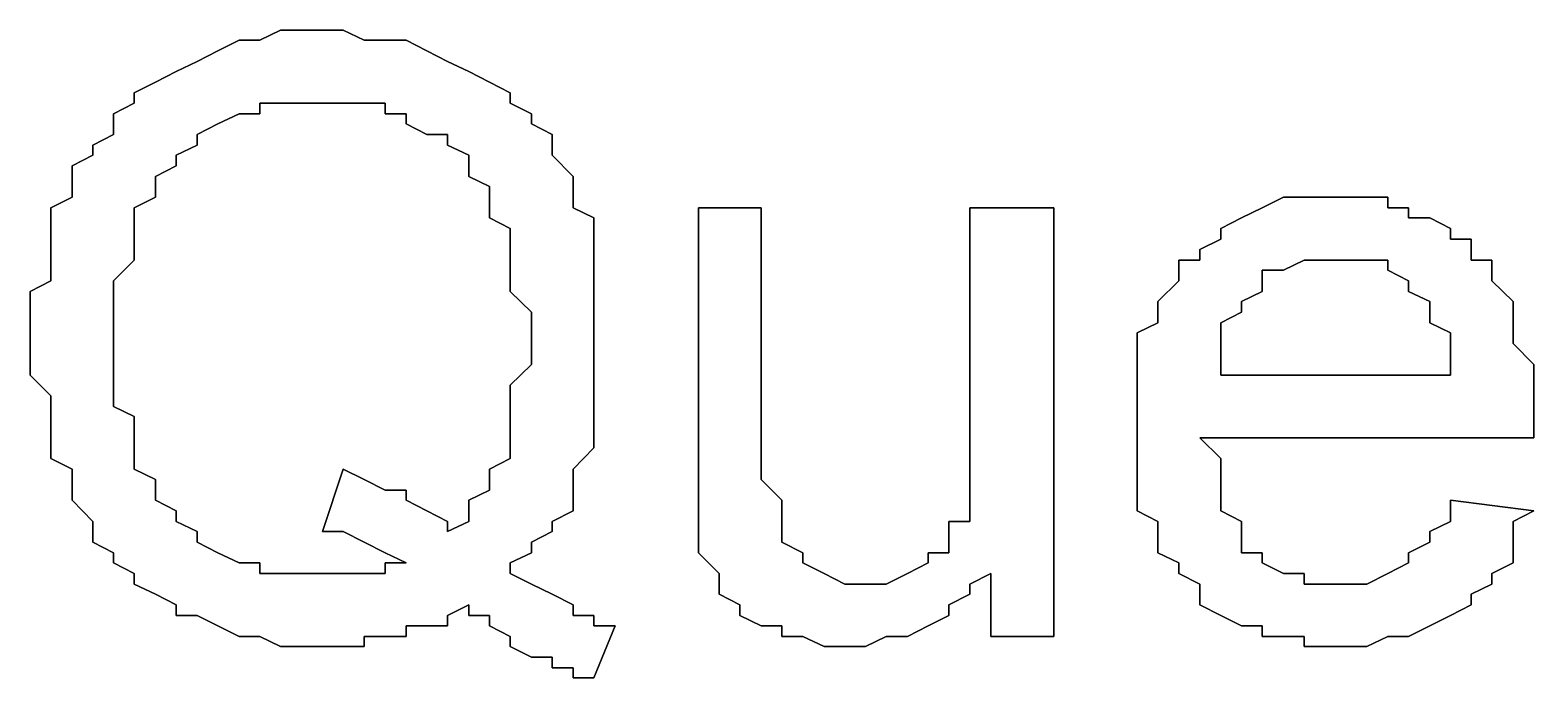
# Model space of a CAD drawing. Header units: metres. Extents: x 2.9 to 42.8, y 1.7 to 28.7.
# Drawn here: x 37.0452 to 37.2992, y 15.7498 to 15.8591 of the extents above; entities that cross this region are included whole.
import ezdxf

# ---------------------------------------------------------------- set-up
doc = ezdxf.new("R2010")
doc.units = ezdxf.units.M
doc.layers.add('GRIS', color=8, linetype='Continuous')

msp = doc.modelspace()

# ---------------------------------------------------------------- linework, layer by layer
at = {"layer": 'GRIS', "lineweight": -3}
for points in [[(37.0805, 15.8574), (37.0769, 15.8556), (37.0805, 15.8574)], [(37.084, 15.8574), (37.0805, 15.8574), (37.084, 15.8574)], [(37.0875, 15.8591), (37.084, 15.8574), (37.0875, 15.8591)], [(37.0911, 15.8591), (37.0875, 15.8591), (37.0911, 15.8591)], [(37.0946, 15.8591), (37.0911, 15.8591), (37.0946, 15.8591)], [(37.0981, 15.8591), (37.0946, 15.8591), (37.0981, 15.8591)], [(37.1016, 15.8574), (37.0981, 15.8591), (37.1016, 15.8574)], [(37.1052, 15.8574), (37.1016, 15.8574), (37.1052, 15.8574)], [(37.1087, 15.8574), (37.1052, 15.8574), (37.1087, 15.8574)], [(37.1122, 15.8556), (37.1087, 15.8574), (37.1122, 15.8556)], [(37.0769, 15.8556), (37.0734, 15.8538), (37.0769, 15.8556)], [(37.1157, 15.8538), (37.1122, 15.8556), (37.1157, 15.8538)], [(37.0734, 15.8538), (37.0699, 15.8521), (37.0734, 15.8538)], [(37.1193, 15.8521), (37.1157, 15.8538), (37.1193, 15.8521)], [(37.0664, 15.8503), (37.0628, 15.8485), (37.0664, 15.8503)], [(37.0699, 15.8521), (37.0664, 15.8503), (37.0699, 15.8521)], [(37.1228, 15.8503), (37.1193, 15.8521), (37.1228, 15.8503)], [(37.1263, 15.8485), (37.1228, 15.8503), (37.1263, 15.8485)], [(37.0628, 15.8485), (37.0628, 15.8468), (37.0628, 15.8485)], [(37.1263, 15.8468), (37.1263, 15.8485), (37.1263, 15.8468)], [(37.0628, 15.8468), (37.0593, 15.845), (37.0628, 15.8468)], [(37.0593, 15.845), (37.0593, 15.8433), (37.0593, 15.845)], [(37.0769, 15.8433), (37.0805, 15.845), (37.0769, 15.8433)], [(37.0805, 15.845), (37.084, 15.845), (37.0805, 15.845)], [(37.084, 15.845), (37.084, 15.8468), (37.084, 15.845)], [(37.084, 15.8468), (37.0875, 15.8468), (37.084, 15.8468)], [(37.0875, 15.8468), (37.0911, 15.8468), (37.0875, 15.8468)], [(37.0911, 15.8468), (37.0946, 15.8468), (37.0911, 15.8468)], [(37.0946, 15.8468), (37.0981, 15.8468), (37.0946, 15.8468)], [(37.0981, 15.8468), (37.1016, 15.8468), (37.0981, 15.8468)], [(37.1016, 15.8468), (37.1052, 15.8468), (37.1016, 15.8468)], [(37.1052, 15.8468), (37.1052, 15.845), (37.1052, 15.8468)], [(37.1052, 15.845), (37.1087, 15.845), (37.1052, 15.845)], [(37.1087, 15.845), (37.1087, 15.8433), (37.1087, 15.845)], [(37.1299, 15.845), (37.1263, 15.8468), (37.1299, 15.845)], [(37.1299, 15.8433), (37.1299, 15.845), (37.1299, 15.8433)], [(37.0593, 15.8433), (37.0593, 15.8415), (37.0593, 15.8433)], [(37.0734, 15.8415), (37.0769, 15.8433), (37.0734, 15.8415)], [(37.1087, 15.8433), (37.1122, 15.8415), (37.1087, 15.8433)], [(37.1334, 15.8415), (37.1299, 15.8433), (37.1334, 15.8415)], [(37.0593, 15.8415), (37.0558, 15.8397), (37.0593, 15.8415)], [(37.0558, 15.8397), (37.0558, 15.838), (37.0558, 15.8397)], [(37.0699, 15.838), (37.0734, 15.8397), (37.0699, 15.838)], [(37.0734, 15.8397), (37.0734, 15.8415), (37.0734, 15.8397)], [(37.1122, 15.8415), (37.1157, 15.8415), (37.1122, 15.8415)], [(37.1157, 15.8415), (37.1157, 15.8397), (37.1157, 15.8415)], [(37.1157, 15.8397), (37.1193, 15.838), (37.1157, 15.8397)], [(37.1334, 15.8397), (37.1334, 15.8415), (37.1334, 15.8397)], [(37.1334, 15.838), (37.1334, 15.8397), (37.1334, 15.838)], [(37.0558, 15.838), (37.0523, 15.8362), (37.0558, 15.838)], [(37.0699, 15.8362), (37.0699, 15.838), (37.0699, 15.8362)], [(37.1193, 15.838), (37.1193, 15.8362), (37.1193, 15.838)], [(37.1369, 15.8344), (37.1334, 15.838), (37.1369, 15.8344)], [(37.0523, 15.8362), (37.0523, 15.8344), (37.0523, 15.8362)], [(37.0523, 15.8344), (37.0523, 15.8327), (37.0523, 15.8344)], [(37.0664, 15.8344), (37.0699, 15.8362), (37.0664, 15.8344)], [(37.0664, 15.8327), (37.0664, 15.8344), (37.0664, 15.8327)], [(37.1193, 15.8362), (37.1193, 15.8344), (37.1193, 15.8362)], [(37.1193, 15.8344), (37.1228, 15.8327), (37.1193, 15.8344)], [(37.1369, 15.8309), (37.1369, 15.8344), (37.1369, 15.8309)], [(37.0523, 15.8327), (37.0523, 15.8309), (37.0523, 15.8327)], [(37.0664, 15.8309), (37.0664, 15.8327), (37.0664, 15.8309)], [(37.1228, 15.8327), (37.1228, 15.8309), (37.1228, 15.8327)], [(37.0523, 15.8309), (37.0487, 15.8291), (37.0523, 15.8309)], [(37.0628, 15.8291), (37.0664, 15.8309), (37.0628, 15.8291)], [(37.1228, 15.8309), (37.1228, 15.8274), (37.1228, 15.8309)], [(37.1369, 15.8291), (37.1369, 15.8309), (37.1369, 15.8291)], [(37.2569, 15.8309), (37.2533, 15.8291), (37.2569, 15.8309)], [(37.2604, 15.8309), (37.2569, 15.8309), (37.2604, 15.8309)], [(37.2639, 15.8309), (37.2604, 15.8309), (37.2639, 15.8309)], [(37.2674, 15.8309), (37.2639, 15.8309), (37.2674, 15.8309)], [(37.271, 15.8309), (37.2674, 15.8309), (37.271, 15.8309)], [(37.2745, 15.8309), (37.271, 15.8309), (37.2745, 15.8309)], [(37.2745, 15.8291), (37.2745, 15.8309), (37.2745, 15.8291)], [(37.0487, 15.8291), (37.0487, 15.8256), (37.0487, 15.8291)], [(37.0628, 15.8256), (37.0628, 15.8291), (37.0628, 15.8256)], [(37.1228, 15.8274), (37.1263, 15.8256), (37.1228, 15.8274)], [(37.1404, 15.8274), (37.1369, 15.8291), (37.1404, 15.8274)], [(37.1404, 15.8256), (37.1404, 15.8274), (37.1404, 15.8256)], [(37.1687, 15.8291), (37.1581, 15.8291), (37.1687, 15.8291)], [(37.1581, 15.8291), (37.1581, 15.785), (37.1581, 15.8291)], [(37.1687, 15.7886), (37.1687, 15.8291), (37.1687, 15.7886)], [(37.2181, 15.8291), (37.2039, 15.8291), (37.2181, 15.8291)], [(37.2039, 15.8291), (37.2039, 15.7903), (37.2039, 15.8291)], [(37.2181, 15.7568), (37.2181, 15.8291), (37.2181, 15.7568)], [(37.2498, 15.8274), (37.2463, 15.8256), (37.2498, 15.8274)], [(37.2533, 15.8291), (37.2498, 15.8274), (37.2533, 15.8291)], [(37.278, 15.8291), (37.2745, 15.8291), (37.278, 15.8291)], [(37.278, 15.8274), (37.278, 15.8291), (37.278, 15.8274)], [(37.2816, 15.8274), (37.278, 15.8274), (37.2816, 15.8274)], [(37.2851, 15.8256), (37.2816, 15.8274), (37.2851, 15.8256)], [(37.0487, 15.8256), (37.0487, 15.8238), (37.0487, 15.8256)], [(37.0628, 15.8238), (37.0628, 15.8256), (37.0628, 15.8238)], [(37.1263, 15.8256), (37.1263, 15.8238), (37.1263, 15.8256)], [(37.1404, 15.8221), (37.1404, 15.8256), (37.1404, 15.8221)], [(37.2463, 15.8256), (37.2463, 15.8238), (37.2463, 15.8256)], [(37.2851, 15.8238), (37.2851, 15.8256), (37.2851, 15.8238)], [(37.0487, 15.8238), (37.0487, 15.8221), (37.0487, 15.8238)], [(37.0487, 15.8221), (37.0487, 15.8186), (37.0487, 15.8221)], [(37.0628, 15.8221), (37.0628, 15.8238), (37.0628, 15.8221)], [(37.0628, 15.8203), (37.0628, 15.8221), (37.0628, 15.8203)], [(37.1263, 15.8238), (37.1263, 15.8221), (37.1263, 15.8238)], [(37.1263, 15.8221), (37.1263, 15.8203), (37.1263, 15.8221)], [(37.1404, 15.8203), (37.1404, 15.8221), (37.1404, 15.8203)], [(37.2463, 15.8238), (37.2428, 15.8221), (37.2463, 15.8238)], [(37.2428, 15.8221), (37.2428, 15.8203), (37.2428, 15.8221)], [(37.2886, 15.8238), (37.2851, 15.8238), (37.2886, 15.8238)], [(37.2886, 15.8221), (37.2886, 15.8238), (37.2886, 15.8221)], [(37.2886, 15.8203), (37.2886, 15.8221), (37.2886, 15.8203)], [(37.0593, 15.8168), (37.0628, 15.8203), (37.0593, 15.8168)], [(37.1263, 15.8203), (37.1263, 15.8168), (37.1263, 15.8203)], [(37.1404, 15.8186), (37.1404, 15.8203), (37.1404, 15.8186)], [(37.2428, 15.8203), (37.2392, 15.8203), (37.2428, 15.8203)], [(37.2392, 15.8203), (37.2392, 15.8186), (37.2392, 15.8203)], [(37.2569, 15.8186), (37.2604, 15.8203), (37.2569, 15.8186)], [(37.2604, 15.8203), (37.2639, 15.8203), (37.2604, 15.8203)], [(37.2639, 15.8203), (37.2674, 15.8203), (37.2639, 15.8203)], [(37.2674, 15.8203), (37.271, 15.8203), (37.2674, 15.8203)], [(37.271, 15.8203), (37.2745, 15.8203), (37.271, 15.8203)], [(37.2745, 15.8203), (37.2745, 15.8186), (37.2745, 15.8203)], [(37.2921, 15.8203), (37.2886, 15.8203), (37.2921, 15.8203)], [(37.2921, 15.8186), (37.2921, 15.8203), (37.2921, 15.8186)], [(37.0487, 15.8168), (37.0452, 15.815), (37.0487, 15.8168)], [(37.0487, 15.8186), (37.0487, 15.8168), (37.0487, 15.8186)], [(37.0593, 15.815), (37.0593, 15.8168), (37.0593, 15.815)], [(37.1263, 15.8168), (37.1263, 15.815), (37.1263, 15.8168)], [(37.1404, 15.815), (37.1404, 15.8186), (37.1404, 15.815)], [(37.2392, 15.8168), (37.2357, 15.8133), (37.2392, 15.8168)], [(37.2392, 15.8186), (37.2392, 15.8168), (37.2392, 15.8186)], [(37.2533, 15.8168), (37.2533, 15.8186), (37.2533, 15.8168)], [(37.2533, 15.8186), (37.2569, 15.8186), (37.2533, 15.8186)], [(37.2533, 15.815), (37.2533, 15.8168), (37.2533, 15.815)], [(37.2745, 15.8186), (37.278, 15.8168), (37.2745, 15.8186)], [(37.278, 15.8168), (37.278, 15.815), (37.278, 15.8168)], [(37.2921, 15.8168), (37.2921, 15.8186), (37.2921, 15.8168)], [(37.2957, 15.8133), (37.2921, 15.8168), (37.2957, 15.8133)], [(37.0452, 15.815), (37.0452, 15.8115), (37.0452, 15.815)], [(37.0593, 15.8115), (37.0593, 15.815), (37.0593, 15.8115)], [(37.1263, 15.815), (37.1299, 15.8115), (37.1263, 15.815)], [(37.1404, 15.8133), (37.1404, 15.815), (37.1404, 15.8133)], [(37.2498, 15.8133), (37.2533, 15.815), (37.2498, 15.8133)], [(37.278, 15.815), (37.2816, 15.8133), (37.278, 15.815)], [(37.0452, 15.8115), (37.0452, 15.8097), (37.0452, 15.8115)], [(37.0593, 15.8097), (37.0593, 15.8115), (37.0593, 15.8097)], [(37.1299, 15.8115), (37.1299, 15.8097), (37.1299, 15.8115)], [(37.1404, 15.8115), (37.1404, 15.8133), (37.1404, 15.8115)], [(37.1404, 15.808), (37.1404, 15.8115), (37.1404, 15.808)], [(37.2357, 15.8133), (37.2357, 15.8115), (37.2357, 15.8133)], [(37.2357, 15.8115), (37.2357, 15.8097), (37.2357, 15.8115)], [(37.2463, 15.8097), (37.2498, 15.8115), (37.2463, 15.8097)], [(37.2498, 15.8115), (37.2498, 15.8133), (37.2498, 15.8115)], [(37.2816, 15.8133), (37.2816, 15.8115), (37.2816, 15.8133)], [(37.2816, 15.8115), (37.2816, 15.8097), (37.2816, 15.8115)], [(37.2957, 15.8115), (37.2957, 15.8133), (37.2957, 15.8115)], [(37.2957, 15.8097), (37.2957, 15.8115), (37.2957, 15.8097)], [(37.0452, 15.8097), (37.0452, 15.8062), (37.0452, 15.8097)], [(37.0593, 15.8062), (37.0593, 15.8097), (37.0593, 15.8062)], [(37.1299, 15.8097), (37.1299, 15.8062), (37.1299, 15.8097)], [(37.2357, 15.8097), (37.2322, 15.808), (37.2357, 15.8097)], [(37.2463, 15.808), (37.2463, 15.8097), (37.2463, 15.808)], [(37.2816, 15.8097), (37.2851, 15.808), (37.2816, 15.8097)], [(37.2957, 15.808), (37.2957, 15.8097), (37.2957, 15.808)], [(37.1404, 15.8062), (37.1404, 15.808), (37.1404, 15.8062)], [(37.2322, 15.808), (37.2322, 15.8062), (37.2322, 15.808)], [(37.2463, 15.8062), (37.2463, 15.808), (37.2463, 15.8062)], [(37.2851, 15.808), (37.2851, 15.8062), (37.2851, 15.808)], [(37.2957, 15.8062), (37.2957, 15.808), (37.2957, 15.8062)], [(37.0452, 15.8062), (37.0452, 15.8027), (37.0452, 15.8062)], [(37.0593, 15.8044), (37.0593, 15.8062), (37.0593, 15.8044)], [(37.0593, 15.8009), (37.0593, 15.8044), (37.0593, 15.8009)], [(37.1299, 15.8062), (37.1299, 15.8044), (37.1299, 15.8062)], [(37.1299, 15.8044), (37.1299, 15.8027), (37.1299, 15.8044)], [(37.1404, 15.8044), (37.1404, 15.8062), (37.1404, 15.8044)], [(37.1404, 15.8027), (37.1404, 15.8044), (37.1404, 15.8027)], [(37.2322, 15.8062), (37.2322, 15.8027), (37.2322, 15.8062)], [(37.2463, 15.8027), (37.2463, 15.8062), (37.2463, 15.8027)], [(37.2851, 15.8062), (37.2851, 15.8027), (37.2851, 15.8062)], [(37.2992, 15.8027), (37.2957, 15.8062), (37.2992, 15.8027)], [(37.0452, 15.8027), (37.0452, 15.8009), (37.0452, 15.8027)], [(37.1299, 15.8027), (37.1263, 15.7992), (37.1299, 15.8027)], [(37.1404, 15.7992), (37.1404, 15.8027), (37.1404, 15.7992)], [(37.2322, 15.8027), (37.2322, 15.8009), (37.2322, 15.8027)], [(37.2463, 15.8009), (37.2463, 15.8027), (37.2463, 15.8009)], [(37.2851, 15.8027), (37.2851, 15.8009), (37.2851, 15.8027)], [(37.2992, 15.8009), (37.2992, 15.8027), (37.2992, 15.8009)], [(37.0452, 15.8009), (37.0487, 15.7974), (37.0452, 15.8009)], [(37.0593, 15.7992), (37.0593, 15.8009), (37.0593, 15.7992)], [(37.0593, 15.7956), (37.0593, 15.7992), (37.0593, 15.7956)], [(37.1263, 15.7992), (37.1263, 15.7974), (37.1263, 15.7992)], [(37.1404, 15.7974), (37.1404, 15.7992), (37.1404, 15.7974)], [(37.2322, 15.8009), (37.2322, 15.7974), (37.2322, 15.8009)], [(37.2851, 15.8009), (37.2463, 15.8009), (37.2851, 15.8009)], [(37.2992, 15.7974), (37.2992, 15.8009), (37.2992, 15.7974)], [(37.0487, 15.7974), (37.0487, 15.7956), (37.0487, 15.7974)], [(37.1263, 15.7974), (37.1263, 15.7939), (37.1263, 15.7974)], [(37.1404, 15.7939), (37.1404, 15.7974), (37.1404, 15.7939)], [(37.2322, 15.7974), (37.2322, 15.7956), (37.2322, 15.7974)], [(37.2992, 15.7956), (37.2992, 15.7974), (37.2992, 15.7956)], [(37.0487, 15.7956), (37.0487, 15.7939), (37.0487, 15.7956)], [(37.0487, 15.7939), (37.0487, 15.7903), (37.0487, 15.7939)], [(37.0628, 15.7939), (37.0593, 15.7956), (37.0628, 15.7939)], [(37.0628, 15.7921), (37.0628, 15.7939), (37.0628, 15.7921)], [(37.1263, 15.7939), (37.1263, 15.7921), (37.1263, 15.7939)], [(37.1404, 15.7921), (37.1404, 15.7939), (37.1404, 15.7921)], [(37.2322, 15.7956), (37.2322, 15.7921), (37.2322, 15.7956)], [(37.2992, 15.7939), (37.2992, 15.7956), (37.2992, 15.7939)], [(37.2992, 15.7903), (37.2992, 15.7939), (37.2992, 15.7903)], [(37.0628, 15.7886), (37.0628, 15.7921), (37.0628, 15.7886)], [(37.1263, 15.7921), (37.1263, 15.7903), (37.1263, 15.7921)], [(37.1404, 15.7903), (37.1404, 15.7921), (37.1404, 15.7903)], [(37.2322, 15.7921), (37.2322, 15.7903), (37.2322, 15.7921)], [(37.0487, 15.7903), (37.0487, 15.7886), (37.0487, 15.7903)], [(37.1263, 15.7903), (37.1263, 15.7868), (37.1263, 15.7903)], [(37.1404, 15.7886), (37.1404, 15.7903), (37.1404, 15.7886)], [(37.2039, 15.7903), (37.2039, 15.7886), (37.2039, 15.7903)], [(37.2322, 15.7903), (37.2322, 15.7886), (37.2322, 15.7903)], [(37.2463, 15.7868), (37.2428, 15.7903), (37.2463, 15.7868)], [(37.2428, 15.7903), (37.2992, 15.7903), (37.2428, 15.7903)], [(37.0487, 15.7886), (37.0487, 15.7868), (37.0487, 15.7886)], [(37.0487, 15.7868), (37.0523, 15.785), (37.0487, 15.7868)], [(37.0628, 15.7868), (37.0628, 15.7886), (37.0628, 15.7868)], [(37.0628, 15.785), (37.0628, 15.7868), (37.0628, 15.785)], [(37.1263, 15.7868), (37.1228, 15.785), (37.1263, 15.7868)], [(37.1369, 15.785), (37.1404, 15.7886), (37.1369, 15.785)], [(37.1687, 15.785), (37.1687, 15.7886), (37.1687, 15.785)], [(37.2039, 15.7886), (37.2039, 15.785), (37.2039, 15.7886)], [(37.2322, 15.7886), (37.2322, 15.785), (37.2322, 15.7886)], [(37.2463, 15.785), (37.2463, 15.7868), (37.2463, 15.785)], [(37.0523, 15.785), (37.0523, 15.7815), (37.0523, 15.785)], [(37.0664, 15.7833), (37.0628, 15.785), (37.0664, 15.7833)], [(37.0981, 15.785), (37.0946, 15.7745), (37.0981, 15.785)], [(37.1016, 15.7833), (37.0981, 15.785), (37.1016, 15.7833)], [(37.1228, 15.785), (37.1228, 15.7833), (37.1228, 15.785)], [(37.1369, 15.7833), (37.1369, 15.785), (37.1369, 15.7833)], [(37.1581, 15.785), (37.1581, 15.7815), (37.1581, 15.785)], [(37.1687, 15.7833), (37.1687, 15.785), (37.1687, 15.7833)], [(37.2039, 15.785), (37.2039, 15.7833), (37.2039, 15.785)], [(37.2322, 15.785), (37.2322, 15.7833), (37.2322, 15.785)], [(37.2463, 15.7815), (37.2463, 15.785), (37.2463, 15.7815)], [(37.0523, 15.7815), (37.0523, 15.7798), (37.0523, 15.7815)], [(37.0664, 15.7815), (37.0664, 15.7833), (37.0664, 15.7815)], [(37.0664, 15.7798), (37.0664, 15.7815), (37.0664, 15.7798)], [(37.1052, 15.7815), (37.1016, 15.7833), (37.1052, 15.7815)], [(37.1087, 15.7815), (37.1052, 15.7815), (37.1087, 15.7815)], [(37.1087, 15.7798), (37.1087, 15.7815), (37.1087, 15.7798)], [(37.1228, 15.7815), (37.1193, 15.7798), (37.1228, 15.7815)], [(37.1228, 15.7833), (37.1228, 15.7815), (37.1228, 15.7833)], [(37.1369, 15.7798), (37.1369, 15.7833), (37.1369, 15.7798)], [(37.1581, 15.7815), (37.1581, 15.7798), (37.1581, 15.7815)], [(37.1722, 15.7798), (37.1687, 15.7833), (37.1722, 15.7798)], [(37.2039, 15.7833), (37.2039, 15.7798), (37.2039, 15.7833)], [(37.2322, 15.7833), (37.2322, 15.7815), (37.2322, 15.7833)], [(37.2322, 15.7815), (37.2322, 15.778), (37.2322, 15.7815)], [(37.2463, 15.7798), (37.2463, 15.7815), (37.2463, 15.7798)], [(37.0523, 15.7798), (37.0558, 15.7762), (37.0523, 15.7798)], [(37.0699, 15.778), (37.0664, 15.7798), (37.0699, 15.778)], [(37.1122, 15.778), (37.1087, 15.7798), (37.1122, 15.778)], [(37.1193, 15.7798), (37.1193, 15.778), (37.1193, 15.7798)], [(37.1369, 15.778), (37.1369, 15.7798), (37.1369, 15.778)], [(37.1581, 15.7798), (37.1581, 15.7762), (37.1581, 15.7798)], [(37.1722, 15.778), (37.1722, 15.7798), (37.1722, 15.778)], [(37.2039, 15.7798), (37.2039, 15.778), (37.2039, 15.7798)], [(37.2463, 15.778), (37.2463, 15.7798), (37.2463, 15.778)], [(37.2851, 15.7798), (37.2851, 15.778), (37.2851, 15.7798)], [(37.2992, 15.778), (37.2851, 15.7798), (37.2992, 15.778)], [(37.0558, 15.7762), (37.0558, 15.7745), (37.0558, 15.7762)], [(37.0699, 15.7762), (37.0699, 15.778), (37.0699, 15.7762)], [(37.0734, 15.7745), (37.0699, 15.7762), (37.0734, 15.7745)], [(37.1157, 15.7762), (37.1122, 15.778), (37.1157, 15.7762)], [(37.1193, 15.7762), (37.1157, 15.7745), (37.1193, 15.7762)], [(37.1157, 15.7745), (37.1157, 15.7762), (37.1157, 15.7745)], [(37.1193, 15.778), (37.1193, 15.7762), (37.1193, 15.778)], [(37.1334, 15.7762), (37.1369, 15.778), (37.1334, 15.7762)], [(37.1334, 15.7745), (37.1334, 15.7762), (37.1334, 15.7745)], [(37.1581, 15.7762), (37.1581, 15.7745), (37.1581, 15.7762)], [(37.1722, 15.7762), (37.1722, 15.778), (37.1722, 15.7762)], [(37.1722, 15.7745), (37.1722, 15.7762), (37.1722, 15.7745)], [(37.2039, 15.7762), (37.2004, 15.7762), (37.2039, 15.7762)], [(37.2004, 15.7762), (37.2004, 15.7745), (37.2004, 15.7762)], [(37.2039, 15.778), (37.2039, 15.7762), (37.2039, 15.778)], [(37.2322, 15.778), (37.2357, 15.7762), (37.2322, 15.778)], [(37.2357, 15.7762), (37.2357, 15.7745), (37.2357, 15.7762)], [(37.2498, 15.7762), (37.2463, 15.778), (37.2498, 15.7762)], [(37.2498, 15.7745), (37.2498, 15.7762), (37.2498, 15.7745)], [(37.2851, 15.7762), (37.2816, 15.7745), (37.2851, 15.7762)], [(37.2851, 15.778), (37.2851, 15.7762), (37.2851, 15.778)], [(37.2957, 15.7762), (37.2992, 15.778), (37.2957, 15.7762)], [(37.2957, 15.7745), (37.2957, 15.7762), (37.2957, 15.7745)], [(37.0558, 15.7745), (37.0558, 15.7727), (37.0558, 15.7745)], [(37.0734, 15.7727), (37.0734, 15.7745), (37.0734, 15.7727)], [(37.0946, 15.7745), (37.0981, 15.7745), (37.0946, 15.7745)], [(37.0981, 15.7745), (37.1016, 15.7727), (37.0981, 15.7745)], [(37.1299, 15.7727), (37.1334, 15.7745), (37.1299, 15.7727)], [(37.1581, 15.7745), (37.1581, 15.7727), (37.1581, 15.7745)], [(37.1722, 15.7727), (37.1722, 15.7745), (37.1722, 15.7727)], [(37.2004, 15.7745), (37.2004, 15.7709), (37.2004, 15.7745)], [(37.2357, 15.7745), (37.2357, 15.7727), (37.2357, 15.7745)], [(37.2498, 15.7727), (37.2498, 15.7745), (37.2498, 15.7727)], [(37.2816, 15.7745), (37.2816, 15.7727), (37.2816, 15.7745)], [(37.2957, 15.7709), (37.2957, 15.7745), (37.2957, 15.7709)], [(37.0558, 15.7727), (37.0593, 15.7709), (37.0558, 15.7727)], [(37.0593, 15.7709), (37.0593, 15.7692), (37.0593, 15.7709)], [(37.0769, 15.7709), (37.0734, 15.7727), (37.0769, 15.7709)], [(37.0805, 15.7692), (37.0769, 15.7709), (37.0805, 15.7692)], [(37.1016, 15.7727), (37.1052, 15.7709), (37.1016, 15.7727)], [(37.1052, 15.7709), (37.1087, 15.7692), (37.1052, 15.7709)], [(37.1263, 15.7692), (37.1299, 15.7709), (37.1263, 15.7692)], [(37.1299, 15.7709), (37.1299, 15.7727), (37.1299, 15.7709)], [(37.1581, 15.7727), (37.1581, 15.7709), (37.1581, 15.7727)], [(37.1581, 15.7709), (37.1616, 15.7674), (37.1581, 15.7709)], [(37.1757, 15.7709), (37.1722, 15.7727), (37.1757, 15.7709)], [(37.1757, 15.7692), (37.1757, 15.7709), (37.1757, 15.7692)], [(37.2004, 15.7709), (37.1969, 15.7709), (37.2004, 15.7709)], [(37.1969, 15.7709), (37.1969, 15.7692), (37.1969, 15.7709)], [(37.2357, 15.7727), (37.2357, 15.7709), (37.2357, 15.7727)], [(37.2357, 15.7709), (37.2392, 15.7692), (37.2357, 15.7709)], [(37.2498, 15.7709), (37.2498, 15.7727), (37.2498, 15.7709)], [(37.2533, 15.7709), (37.2498, 15.7709), (37.2533, 15.7709)], [(37.2533, 15.7692), (37.2533, 15.7709), (37.2533, 15.7692)], [(37.2816, 15.7727), (37.278, 15.7709), (37.2816, 15.7727)], [(37.278, 15.7709), (37.278, 15.7692), (37.278, 15.7709)], [(37.2957, 15.7692), (37.2957, 15.7709), (37.2957, 15.7692)], [(37.0593, 15.7692), (37.0628, 15.7674), (37.0593, 15.7692)], [(37.084, 15.7692), (37.0805, 15.7692), (37.084, 15.7692)], [(37.084, 15.7674), (37.084, 15.7692), (37.084, 15.7674)], [(37.1087, 15.7692), (37.1052, 15.7692), (37.1087, 15.7692)], [(37.1052, 15.7692), (37.1052, 15.7674), (37.1052, 15.7692)], [(37.1263, 15.7674), (37.1263, 15.7692), (37.1263, 15.7674)], [(37.1793, 15.7674), (37.1757, 15.7692), (37.1793, 15.7674)], [(37.1969, 15.7692), (37.1934, 15.7674), (37.1969, 15.7692)], [(37.2392, 15.7692), (37.2392, 15.7674), (37.2392, 15.7692)], [(37.2569, 15.7674), (37.2533, 15.7692), (37.2569, 15.7674)], [(37.278, 15.7692), (37.2745, 15.7674), (37.278, 15.7692)], [(37.2921, 15.7674), (37.2957, 15.7692), (37.2921, 15.7674)], [(37.0628, 15.7674), (37.0628, 15.7656), (37.0628, 15.7674)], [(37.0875, 15.7674), (37.084, 15.7674), (37.0875, 15.7674)], [(37.0911, 15.7674), (37.0875, 15.7674), (37.0911, 15.7674)], [(37.0946, 15.7674), (37.0911, 15.7674), (37.0946, 15.7674)], [(37.0981, 15.7674), (37.0946, 15.7674), (37.0981, 15.7674)], [(37.1016, 15.7674), (37.0981, 15.7674), (37.1016, 15.7674)], [(37.1052, 15.7674), (37.1016, 15.7674), (37.1052, 15.7674)], [(37.1299, 15.7656), (37.1263, 15.7674), (37.1299, 15.7656)], [(37.1616, 15.7674), (37.1616, 15.7656), (37.1616, 15.7674)], [(37.1828, 15.7656), (37.1793, 15.7674), (37.1828, 15.7656)], [(37.1934, 15.7674), (37.1898, 15.7656), (37.1934, 15.7674)], [(37.2039, 15.7656), (37.2075, 15.7674), (37.2039, 15.7656)], [(37.2075, 15.7674), (37.2075, 15.7568), (37.2075, 15.7674)], [(37.2392, 15.7674), (37.2428, 15.7656), (37.2392, 15.7674)], [(37.2604, 15.7674), (37.2569, 15.7674), (37.2604, 15.7674)], [(37.2604, 15.7656), (37.2604, 15.7674), (37.2604, 15.7656)], [(37.2745, 15.7674), (37.271, 15.7656), (37.2745, 15.7674)], [(37.2921, 15.7656), (37.2921, 15.7674), (37.2921, 15.7656)], [(37.0628, 15.7656), (37.0664, 15.7639), (37.0628, 15.7656)], [(37.0664, 15.7639), (37.0699, 15.7621), (37.0664, 15.7639)], [(37.1334, 15.7639), (37.1299, 15.7656), (37.1334, 15.7639)], [(37.1369, 15.7621), (37.1334, 15.7639), (37.1369, 15.7621)], [(37.1616, 15.7656), (37.1616, 15.7639), (37.1616, 15.7656)], [(37.1616, 15.7639), (37.1651, 15.7621), (37.1616, 15.7639)], [(37.1863, 15.7656), (37.1828, 15.7656), (37.1863, 15.7656)], [(37.1898, 15.7656), (37.1863, 15.7656), (37.1898, 15.7656)], [(37.2004, 15.7621), (37.2039, 15.7639), (37.2004, 15.7621)], [(37.2039, 15.7639), (37.2039, 15.7656), (37.2039, 15.7639)], [(37.2428, 15.7656), (37.2428, 15.7639), (37.2428, 15.7656)], [(37.2428, 15.7639), (37.2428, 15.7621), (37.2428, 15.7639)], [(37.2639, 15.7656), (37.2604, 15.7656), (37.2639, 15.7656)], [(37.2674, 15.7656), (37.2639, 15.7656), (37.2674, 15.7656)], [(37.271, 15.7656), (37.2674, 15.7656), (37.271, 15.7656)], [(37.2886, 15.7639), (37.2921, 15.7656), (37.2886, 15.7639)], [(37.2886, 15.7621), (37.2886, 15.7639), (37.2886, 15.7621)], [(37.0699, 15.7621), (37.0699, 15.7603), (37.0699, 15.7621)], [(37.1157, 15.7603), (37.1193, 15.7621), (37.1157, 15.7603)], [(37.1193, 15.7621), (37.1193, 15.7603), (37.1193, 15.7621)], [(37.1369, 15.7603), (37.1369, 15.7621), (37.1369, 15.7603)], [(37.1651, 15.7621), (37.1651, 15.7603), (37.1651, 15.7621)], [(37.2004, 15.7603), (37.2004, 15.7621), (37.2004, 15.7603)], [(37.2428, 15.7621), (37.2463, 15.7603), (37.2428, 15.7621)], [(37.2851, 15.7603), (37.2886, 15.7621), (37.2851, 15.7603)], [(37.0699, 15.7603), (37.0734, 15.7603), (37.0699, 15.7603)], [(37.0734, 15.7603), (37.0769, 15.7586), (37.0734, 15.7603)], [(37.0769, 15.7586), (37.0805, 15.7568), (37.0769, 15.7586)], [(37.1087, 15.7568), (37.1087, 15.7586), (37.1087, 15.7568)], [(37.1087, 15.7586), (37.1122, 15.7586), (37.1087, 15.7586)], [(37.1122, 15.7586), (37.1157, 15.7586), (37.1122, 15.7586)], [(37.1157, 15.7586), (37.1157, 15.7603), (37.1157, 15.7586)], [(37.1193, 15.7603), (37.1228, 15.7603), (37.1193, 15.7603)], [(37.1228, 15.7603), (37.1228, 15.7586), (37.1228, 15.7603)], [(37.1228, 15.7586), (37.1263, 15.7568), (37.1228, 15.7586)], [(37.1404, 15.7603), (37.1369, 15.7603), (37.1404, 15.7603)], [(37.1404, 15.7586), (37.1404, 15.7603), (37.1404, 15.7586)], [(37.1404, 15.7498), (37.144, 15.7586), (37.1404, 15.7498)], [(37.144, 15.7586), (37.1404, 15.7586), (37.144, 15.7586)], [(37.1651, 15.7603), (37.1687, 15.7586), (37.1651, 15.7603)], [(37.1687, 15.7586), (37.1722, 15.7586), (37.1687, 15.7586)], [(37.1722, 15.7586), (37.1722, 15.7568), (37.1722, 15.7586)], [(37.1934, 15.7568), (37.1969, 15.7586), (37.1934, 15.7568)], [(37.1969, 15.7586), (37.2004, 15.7603), (37.1969, 15.7586)], [(37.2463, 15.7603), (37.2498, 15.7586), (37.2463, 15.7603)], [(37.2498, 15.7586), (37.2533, 15.7586), (37.2498, 15.7586)], [(37.2533, 15.7586), (37.2533, 15.7568), (37.2533, 15.7586)], [(37.278, 15.7568), (37.2816, 15.7586), (37.278, 15.7568)], [(37.2816, 15.7586), (37.2851, 15.7603), (37.2816, 15.7586)], [(37.0805, 15.7568), (37.084, 15.7568), (37.0805, 15.7568)], [(37.084, 15.7568), (37.0875, 15.7551), (37.084, 15.7568)], [(37.1016, 15.7551), (37.1016, 15.7568), (37.1016, 15.7551)], [(37.1016, 15.7568), (37.1052, 15.7568), (37.1016, 15.7568)], [(37.1052, 15.7568), (37.1087, 15.7568), (37.1052, 15.7568)], [(37.1263, 15.7568), (37.1263, 15.7551), (37.1263, 15.7568)], [(37.1722, 15.7568), (37.1757, 15.7568), (37.1722, 15.7568)], [(37.1757, 15.7568), (37.1793, 15.7551), (37.1757, 15.7568)], [(37.1863, 15.7551), (37.1898, 15.7568), (37.1863, 15.7551)], [(37.1898, 15.7568), (37.1934, 15.7568), (37.1898, 15.7568)], [(37.2075, 15.7568), (37.2181, 15.7568), (37.2075, 15.7568)], [(37.2533, 15.7568), (37.2569, 15.7568), (37.2533, 15.7568)], [(37.2569, 15.7568), (37.2604, 15.7568), (37.2569, 15.7568)], [(37.2604, 15.7568), (37.2604, 15.7551), (37.2604, 15.7568)], [(37.271, 15.7551), (37.2745, 15.7568), (37.271, 15.7551)], [(37.2745, 15.7568), (37.278, 15.7568), (37.2745, 15.7568)], [(37.0875, 15.7551), (37.0911, 15.7551), (37.0875, 15.7551)], [(37.0911, 15.7551), (37.0946, 15.7551), (37.0911, 15.7551)], [(37.0946, 15.7551), (37.0981, 15.7551), (37.0946, 15.7551)], [(37.0981, 15.7551), (37.1016, 15.7551), (37.0981, 15.7551)], [(37.1263, 15.7551), (37.1299, 15.7533), (37.1263, 15.7551)], [(37.1299, 15.7533), (37.1334, 15.7533), (37.1299, 15.7533)], [(37.1334, 15.7533), (37.1334, 15.7515), (37.1334, 15.7533)], [(37.1793, 15.7551), (37.1828, 15.7551), (37.1793, 15.7551)], [(37.1828, 15.7551), (37.1863, 15.7551), (37.1828, 15.7551)], [(37.2604, 15.7551), (37.2639, 15.7551), (37.2604, 15.7551)], [(37.2639, 15.7551), (37.2674, 15.7551), (37.2639, 15.7551)], [(37.2674, 15.7551), (37.271, 15.7551), (37.2674, 15.7551)], [(37.1334, 15.7515), (37.1369, 15.7515), (37.1334, 15.7515)], [(37.1369, 15.7515), (37.1369, 15.7498), (37.1369, 15.7515)], [(37.1369, 15.7498), (37.1404, 15.7498), (37.1369, 15.7498)]]:
    msp.add_lwpolyline(points, dxfattribs=at)

doc.saveas('drawing.dxf')
